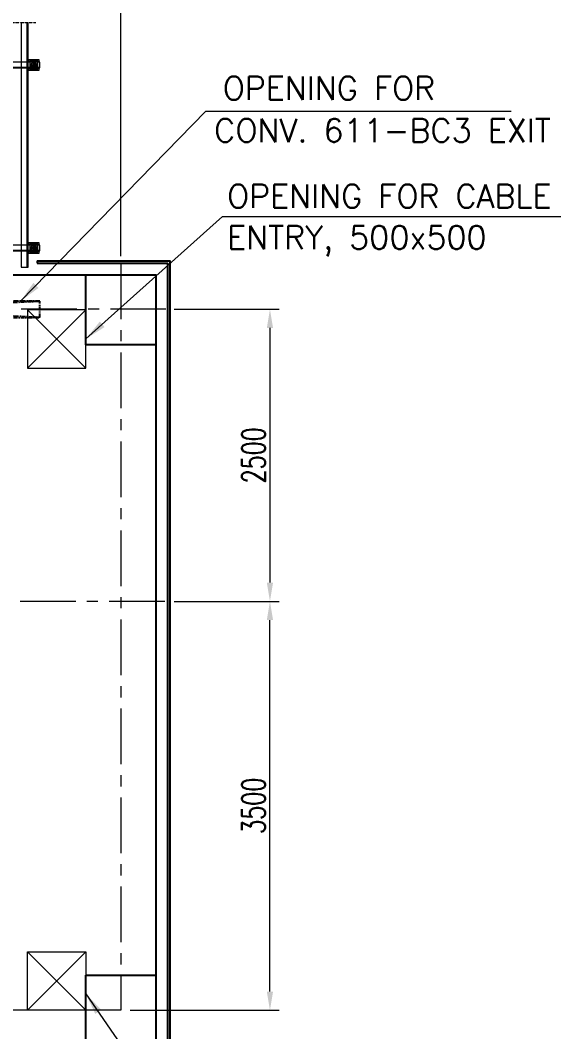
# Model space of a CAD drawing. Header units: millimetres. Extents: x -243837 to -5443, y 40 to 285140.
# Drawn here: x -189244 to -182304, y 9927 to 22915 of the extents above; entities that cross this region are included whole.
import ezdxf
from ezdxf.enums import TextEntityAlignment as Align

# ---------------------------------------------------------------- set-up
doc = ezdxf.new("R2010")
doc.units = ezdxf.units.MM
for name, pattern in [('ACAD_ISO06W100', [37.5, 24, -3, 0.5, -3, 0.5, -3, 0.5, -3]), ('CENTER', [50.8, 31.75, -6.35, 6.35, -6.35]), ('CENTER2', [1.125, 0.75, -0.125, 0.125, -0.125]), ('HIDDEN', [0.375, 0.25, -0.125]), ('PHANTOM2', [1.25, 0.625, -0.125, 0.125, -0.125, 0.125, -0.125])]:
    doc.linetypes.add(name, pattern=pattern)
for name, color, linetype in [('0-45-GRID MARKS', 6, 'Continuous'), ('1', 7, 'Continuous'), ('3', 3, 'Continuous'), ('center', 1, 'CENTER2'), ('CONTOUR35', 4, 'Continuous'), ('MISC', 7, 'Continuous')]:
    doc.layers.add(name, color=color, linetype=linetype)
for name, color, linetype, lineweight in [('2', 3, 'Continuous', 20), ('CEN', 1, 'CENTER', 9), ('DIM', 1, 'Continuous', 9), ('R-OBJECT', 2, 'Continuous', 20)]:
    doc.layers.add(name, color=color, linetype=linetype, lineweight=lineweight)
doc.styles.add('KA', font='romans.shx', dxfattribs={"width": 0.7})
doc.styles.add('ROMANS_BIG', font='romans.shx', dxfattribs={"width": 0.85, "bigfont": 'bigfont.shx'})
doc.dimstyles.new('100', dxfattribs={"dimscale": 75, "dimtxt": 3, "dimasz": 2.5, "dimexe": 1, "dimexo": 1.5, "dimgap": 1.5, "dimtad": 1, "dimdec": 0, "dimdsep": 46, "dimtxsty": 'ROMANS_BIG', "dimcen": 4, "dimdle": 2, "dimclrd": 1, "dimclre": 1, "dimclrt": 4, "dimadec": 1, "dimazin": 2, "dimtfac": 1, "dimtdec": 0, "dimtmove": 0, "dimatfit": 2, "dimfxl": 1, "dimtfill": 1, "dimarcsym": 0})
doc.dimstyles.new('KAT', dxfattribs={"dimscale": 125, "dimtxt": 2.5, "dimasz": 2, "dimexe": 1, "dimexo": 0.06, "dimgap": 0.5, "dimtad": 1, "dimdec": 0, "dimzin": 0, "dimdsep": 46, "dimtxsty": 'KA', "dimcen": 1.5, "dimclrd": 1, "dimclre": 1, "dimclrt": 4, "dimadec": 0, "dimazin": 0, "dimtfac": 1, "dimtdec": 0, "dimtmove": 0, "dimatfit": 2, "dimfxl": 1.5, "dimtolj": 1, "dimtzin": 0, "dimarcsym": 0})

# ---------------------------------------------------------------- blocks, each defined once
blk = doc.blocks.new('A$C665F34CB')
at = {"layer": '1'}
for p, q in [((-35, 0), (35, 0)), ((0, 35), (0, -35))]:
    blk.add_line(p, q, dxfattribs=at)
at = {"layer": '2'}
blk.add_lwpolyline([(-35, 35), (35, 35), (35, -35), (-35, -35)], close=True, dxfattribs=at)
for radius in [24, 20.4]:
    blk.add_circle((0, 0), radius, dxfattribs=at)
blk = doc.blocks.new('A$C04D51D45')
at = {"layer": '1', "lineweight": 9}
h = blk.add_hatch(dxfattribs=at)
h.set_pattern_fill('AR-HBONE', color=6, scale=25, angle=-90)
h.set_pattern_definition([(315, (225056.94, -3884224.86), (141.4213562, -1e-13), [300, -100]), (45, (225127.65, -3884295.57), (141.4213562, -1e-13), [300, -100])])
h.paths.add_polyline_path([(-1138.4, 1010.1), (-1265.2, 1288.3), (-981.5, 1463.6), (-861, 1352.4), (-894.4, 1062.8)])
h = blk.add_hatch(dxfattribs=at)
h.set_pattern_fill('AR-HBONE', color=6, scale=25, angle=-90)
h.set_pattern_definition([(315, (227276.91, -3884224.86), (141.4213562, -1e-13), [300, -100]), (45, (227347.62, -3884295.57), (141.4213562, -1e-13), [300, -100])])
h.paths.add_polyline_path([(1081.6, 929.5), (954.8, 1288.3), (1319.8, 1463.6), (1408.9, 1352.4), (1412.1, 1062.8)])
at = {"color": 1, "linetype": 'CENTER', "lineweight": 9, "ltscale": 2}
blk.add_line((0, 2446.4), (0, 0), dxfattribs=at)
at = {"layer": '1', "color": 6, "lineweight": 9}
for p, q in [((-645, 500), (-645, 2456)), ((645, 500), (645, 2456)), ((-543.5, 500), (-746.5, 500)), ((543.5, 500), (746.5, 500))]:
    blk.add_line(p, q, dxfattribs=at)
at = {"layer": '2', "color": 6, "lineweight": 9}
for p, q in [((-1305, 360), (-1305, 2456)), ((-1299, 360), (-1299, 2456)), ((-776, 360), (-776, 2456)), ((-770, 360), (-770, 2456)), ((770, 360), (770, 2456)), ((776, 360), (776, 2456)), ((1699, 360), (1699, 2456)), ((1705, 360), (1705, 2456)), ((-1405, 2066), (1805, 2066))]:
    blk.add_line(p, q, dxfattribs=at)
at = {"layer": '2', "color": 6, "linetype": 'ACAD_ISO06W100', "lineweight": 9}
blk.add_lwpolyline([(-1404.7, 2456), (-140.5, 2456), (-140.5, 2577.9), (140.5, 2314.9), (140.5, 2456), (1771.2, 2456)], dxfattribs=at)
at = {"layer": '2', "color": 6, "lineweight": 9}
for points in [[(-1245, 2456), (-1245, 360), (-1305, 360)], [(-830, 2456), (-830, 360), (-770, 360)], [(830, 2456), (830, 360), (770, 360)], [(1645, 2456), (1645, 360), (1705, 360)], [(1805, 2066), (1805, 2116), (-1405, 2116), (-1405, 2066)], [(-1400, 2116), (-1400, 2136), (-1310, 2136), (-1310, 2116)], [(1800, 2116), (1800, 2136), (1710, 2136), (1710, 2116)], [(-1310, 2066), (-1310, 2046), (-1400, 2046), (-1400, 2066)], [(1710, 2066), (1710, 2046), (1800, 2046), (1800, 2066)], [(-1400, 550), (-1400, 570), (-1310, 570), (-1310, 550)], [(1800, 550), (1800, 570), (1710, 570), (1710, 550)], [(-1310, 500), (-1310, 480), (-1400, 480), (-1400, 500)], [(1710, 500), (1710, 480), (1800, 480), (1800, 500)]]:
    blk.add_lwpolyline(points, dxfattribs=at)
for points in [[(-580, 2062.5, -0.414214), (-584.5, 2058), (-630.5, 2058, 0.414214), (-637, 2051.5), (-637, 2005.5, -0.414214), (-641.5, 2001), (-645, 2001), (-645, 2066), (-580, 2066)], [(580, 2062.5, 0.414214), (584.5, 2058), (630.5, 2058, -0.414214), (637, 2051.5), (637, 2005.5, 0.414214), (641.5, 2001), (645, 2001), (645, 2066), (580, 2066)]]:
    blk.add_lwpolyline(points, format="xyb", close=True, dxfattribs=at)
for points in [[(-746.5, 500), (-746.5, 550), (-1405, 550), (-1405, 500)], [(-543.5, 500), (-543.5, 575), (543.5, 575), (543.5, 500)], [(1805, 500), (1805, 550), (746.5, 550), (746.5, 500)]]:
    blk.add_lwpolyline(points, close=True, dxfattribs=at)
for points in [[(-738.5, 489.4, -0.414214), (-730.9, 497), (-559.1, 497, -0.414214), (-551.5, 489.4), (-551.5, 449), (-543.5, 449), (-543.5, 551), (-551.5, 551), (-551.5, 510.6, -0.414214), (-559.1, 503), (-730.9, 503, -0.414214), (-738.5, 510.6), (-738.5, 551), (-746.5, 551), (-746.5, 449), (-738.5, 449), (-738.5, 489.4)], [(738.5, 489.4, 0.414214), (730.9, 497), (559.1, 497, 0.414214), (551.5, 489.4), (551.5, 449), (543.5, 449), (543.5, 551), (551.5, 551), (551.5, 510.6, 0.414214), (559.1, 503), (730.9, 503, 0.414214), (738.5, 510.6), (738.5, 551), (746.5, 551), (746.5, 449), (738.5, 449), (738.5, 489.4)]]:
    blk.add_lwpolyline(points, format="xyb", dxfattribs=at)
at = {"layer": '3', "color": 6, "linetype": 'HIDDEN', "lineweight": 9}
blk.add_line((-1405, 2072), (1805, 2072), dxfattribs=at)
at = {"layer": '3', "color": 6, "lineweight": 9}
for p, q in [((-1405, 506), (-746.5, 506)), ((543.5, 506), (-543.5, 506)), ((746.5, 506), (1805, 506))]:
    blk.add_line(p, q, dxfattribs=at)
at = {"layer": 'CEN', "color": 1}
blk.add_line((-1284.9, 500), (1299.9, 500), dxfattribs=at)
at = {"layer": 'center', "ltscale": 0.1}
for p, q in [((-645, 649.7, -1.7), (-645, 0, -1.7)), ((645, 649.7), (645, 0)), ((-794.9, 500, -1.7), (-495.1, 500, -1.7)), ((495.1, 500), (794.9, 500))]:
    blk.add_line(p, q, dxfattribs=at)
at = {"layer": 'CONTOUR35'}
for p, q in [((-794.9, 649.7, -33254.5), (-794.9, 70, -33254.5)), ((-652.5, 649.7, -33254.5), (-652.5, 4, -33254.5)), ((-637.5, 649.7, -33254.5), (-637.5, 4, -33254.5)), ((-495.1, 649.7, -33254.5), (-495.1, 70, -33254.5)), ((495.1, 649.7, -33252.8), (495.1, 70, -33252.8)), ((637.5, 649.7, -33252.8), (637.5, 4, -33252.8)), ((652.5, 649.7, -33252.8), (652.5, 4, -33252.8)), ((794.9, 649.7, -33252.8), (794.9, 70, -33252.8))]:
    blk.add_line(p, q, dxfattribs=at)
for points, elevation in [([(-495.1, 349.7), (-495.1, 649.7), (-794.9, 649.7), (-794.9, 349.7)], -33254.5), ([(794.9, 349.7), (794.9, 649.7), (495.1, 649.7), (495.1, 349.7)], -33252.8)]:
    blk.add_lwpolyline(points, close=True, dxfattribs=dict(at, elevation=elevation))
at = {"layer": 'MISC', "color": 6, "linetype": 'PHANTOM2', "ltscale": 50}
for p, q in [((1805, -70), (-1420, 70)), ((-1420, -70), (1805, 70))]:
    blk.add_line(p, q, dxfattribs=at)
blk.add_lwpolyline([(1805, -70), (1805, 70), (-1420, 70), (-1420, -70)], close=True, dxfattribs=at)
at = {"layer": 'DIM', "color": 6, "lineweight": 9, "rotation": 270}
for p in [(-1355, 2091), (-1355, 525)]:
    blk.add_blockref('A$C665F34CB', p, dxfattribs=at)
at = {"layer": 'DIM', "color": 6, "lineweight": 9, "xscale": -1.000000000000001, "rotation": 90}
for p in [(1755, 2091), (1755, 525)]:
    blk.add_blockref('A$C665F34CB', p, dxfattribs=at)
blk = doc.blocks.new('*D1021')
at = {"color": 1, "lineweight": -2, "transparency": 16777216}
for p, q in [((6741.3, 12689.7), (6741.3, 13200.9)), ((9241.2, 10618.4), (9241.2, 13200.9)), ((6901.3, 13120.9), (9081.2, 13120.9))]:
    blk.add_line(p, q, dxfattribs=at)
at = {"color": 1, "transparency": 16777216}
for points in [[(6901.3, 13147.5), (6901.3, 13094.2), (6741.3, 13120.9)], [(9081.2, 13147.5), (9081.2, 13094.2), (9241.2, 13120.9)]]:
    blk.add_solid(points, dxfattribs=at)
at = {"layer": 'DEFPOINTS', "color": 0, "transparency": 16777216}
for p in [(9241.2, 13120.9), (6741.3, 12609.7), (9241.2, 10538.4, 26.7)]:
    blk.add_point(p, dxfattribs=at)
at = {"color": 2, "transparency": 16777216, "insert": (7991.2, 13260.9), "char_height": 200, "attachment_point": 5, "style": 'KA'}
blk.add_mtext('\\A1;2500', dxfattribs=at)
blk = doc.blocks.new('*D1042')
at = {"color": 1, "lineweight": -2, "transparency": 16777216}
for p, q in [((9696.2, 10163.4), (10596.6, 10163.4)), ((10516.6, 10003.4), (10516.6, 7823.4)), ((9696.2, 7663.4), (10596.6, 7663.4))]:
    blk.add_line(p, q, dxfattribs=at)
at = {"color": 1, "transparency": 16777216}
for points in [[(10489.9, 10003.4), (10543.3, 10003.4), (10516.6, 10163.4)], [(10489.9, 7823.4), (10543.3, 7823.4), (10516.6, 7663.4)]]:
    blk.add_solid(points, dxfattribs=at)
at = {"layer": 'DEFPOINTS', "color": 0, "transparency": 16777216}
for p in [(9616.2, 10163.4, 26.7), (9616.2, 7663.4), (10516.6, 7663.4)]:
    blk.add_point(p, dxfattribs=at)
at = {"color": 2, "transparency": 16777216, "insert": (10376.6, 8913.4), "char_height": 200, "attachment_point": 5, "rotation": 90, "style": 'KA'}
blk.add_mtext('\\A1;2500', dxfattribs=at)
blk = doc.blocks.new('*D1022')
at = {"color": 1, "lineweight": -2, "transparency": 16777216}
for p, q in [((9696.2, 7663.4), (10596.6, 7663.4)), ((10516.6, 4323.4), (10516.6, 7503.4)), ((9321.2, 4163.4), (10596.6, 4163.4))]:
    blk.add_line(p, q, dxfattribs=at)
at = {"color": 1, "transparency": 16777216}
for points in [[(10489.9, 7503.4), (10543.3, 7503.4), (10516.6, 7663.4)], [(10489.9, 4323.4), (10543.3, 4323.4), (10516.6, 4163.4)]]:
    blk.add_solid(points, dxfattribs=at)
at = {"layer": 'DEFPOINTS', "color": 0, "transparency": 16777216}
for p in [(9616.2, 7663.4, 26.7), (10516.6, 7663.4), (9241.2, 4163.4, 26.7)]:
    blk.add_point(p, dxfattribs=at)
at = {"color": 2, "transparency": 16777216, "insert": (10376.6, 5913.4), "char_height": 200, "attachment_point": 5, "rotation": 90, "style": 'KA'}
blk.add_mtext('\\A1;3500', dxfattribs=at)
blk = doc.blocks.new('26.349')
at = {"extrusion": (2.19374e-05, 8.32517e-06, 1)}
for p, q in [((8941.2, 10159.4, 47.4), (8441.2, 9659.4, 47.4)), ((8441.2, 10159.4, 47.4), (8941.2, 9659.4, 47.4))]:
    blk.add_line(p, q, dxfattribs=at)
at = {"extrusion": (2.19374e-05, -8.32517e-06, 1)}
for p, q in [((8941.2, 4163.4, 47.4), (8441.2, 4663.4, 47.4)), ((8441.2, 4163.4, 47.4), (8941.2, 4663.4, 47.4))]:
    blk.add_line(p, q, dxfattribs=at)
at = {"extrusion": (2.19374e-05, 8.32517e-06, 1), "elevation": 47.7}
blk.add_lwpolyline([(8441.2, 10159.4), (8441.2, 9659.4), (8941.2, 9659.4), (8941.2, 10159.4)], close=True, dxfattribs=at)
at = {"extrusion": (2.19374e-05, -8.32517e-06, 1), "elevation": 47.6}
blk.add_lwpolyline([(8441.2, 4163.4), (8441.2, 4663.4), (8941.2, 4663.4), (8941.2, 4163.4)], close=True, dxfattribs=at)
at = {"layer": '0-45-GRID MARKS'}
blk.add_line((8524, 10579.4, 47.4), (8524, 10559.4, 47.4), dxfattribs=at)
at = {"layer": '0-45-GRID MARKS', "elevation": 47.4}
for points in [[(8524, 10579.4), (9661.2, 10579.4), (9661.2, 3743.4), (3821.2, 3743.4), (3821.2, 5553.3)], [(8524, 10559.4), (9641.2, 10559.4), (9641.2, 3763.4), (3841.2, 3763.4), (3841.2, 5553.3)]]:
    blk.add_lwpolyline(points, dxfattribs=at)
for points in [[(3941.2, 10459.4), (9541.2, 10459.4), (9541.2, 3863.4), (3941.2, 3863.4)], [(8941.2, 10459.4), (9541.2, 10459.4), (9541.2, 9859.4), (8941.2, 9859.4)], [(8941.2, 4463.4), (9541.2, 4463.4), (9541.2, 3863.4), (8941.2, 3863.4)]]:
    blk.add_lwpolyline(points, close=True, dxfattribs=at)
at = {"layer": 'CEN', "color": 1, "ltscale": 15}
for p, q in [((9241.2, 10556.4, 47.4), (9241.2, 4163.4, 47.4)), ((9627, 10163.4, 47.4), (4241.2, 10163.4, 47.4)), ((9616.2, 7663.4, 20.7), (3866.2, 7663.4, 20.7)), ((9241.2, 4163.4, 47.4), (4241.2, 4163.4, 47.4))]:
    blk.add_line(p, q, dxfattribs=at)
blk.add_blockref('A$C04D51D45', (6741.2, 10163.4, 47.4))
at = {"color": 2, "style": 'KA'}
for s, p in [('OPENING FOR', (10113.1, 11955.7, 20.7)), ('CONV. 611-BC3 EXIT', (10040.4, 11594.7, 20.7))]:
    blk.add_text(s, height=200, dxfattribs=at).set_placement(p)
for s, p in [('OPENING FOR CABLE', (10149.9, 10971.7, 20.7)), ('ENTRY, 500x500', (10149.9, 10618.6, 20.7))]:
    blk.add_text(s, height=200, dxfattribs=at).set_placement(p, align=Align.BOTTOM_LEFT)
dim = blk.add_linear_dim(base=(9241.2, 13120.9, 20.7), p1=(6741.3, 12609.7, 20.7), p2=(9241.2, 10538.4, 47.4), dimstyle='KAT', override={"dimscale": 80, "dimexo": 1, "dimclrt": 2, "dimfxl": 0.18, "dimarcsym": 1})
dim.commit()
dim.dimension.update_dxf_attribs({"geometry": '*D1021', "text_midpoint": (7991.2, 13260.9, 20.7)})
for p1, p2, picture, middle in [((9616.2, 10163.4, 47.4), (9616.2, 7663.4, 20.7), '*D1042', (10376.6, 8913.4, 20.7)), ((9241.2, 4163.4, 47.4), (9616.2, 7663.4, 47.4), '*D1022', (10376.6, 5913.4, 20.7))]:
    dim = blk.add_linear_dim(base=(10516.6, 7663.4, 20.7), p1=p1, p2=p2, angle=90, dimstyle='KAT', override={"dimscale": 80, "dimexo": 1, "dimclrt": 2, "dimfxl": 0.18, "dimarcsym": 1})
    dim.commit()
    dim.dimension.update_dxf_attribs({"geometry": picture, "text_midpoint": middle})
for points in [[(8382.8, 10233.4, -20069.7), (9968.8, 11860.5, -20069.7), (12581, 11860.5, -20069.7)], [(8941.2, 9909.4, 20.7), (10111.7, 10958.4, 20.7), (13005.7, 10958.4, 20.7)], [(8941.2, 4303.7, 47.4), (10037.8, 2709.4, 47.4), (12014.8, 2709.4, 47.4)]]:
    blk.add_leader(points, dimstyle='100')

msp = doc.modelspace()

# ---------------------------------------------------------------- block references
at = {"layer": 'R-OBJECT', "ltscale": 10, "xscale": 1.5, "yscale": 1.5, "zscale": 1.5}
msp.add_blockref('26.349', (-201812.81, 3958.63, -23.71), dxfattribs=at)

doc.saveas('drawing.dxf')
